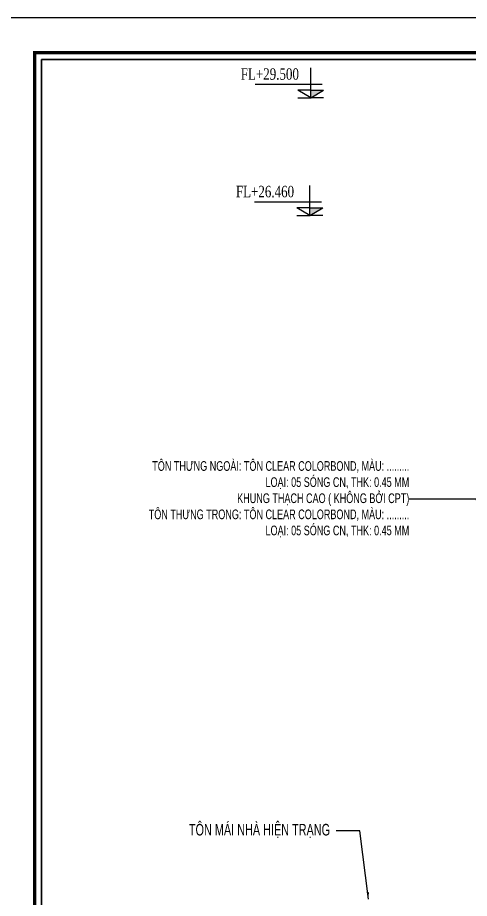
# Model space of a CAD drawing. Header units: inches. Extents: x 315041 to 662841, y -45540 to -35018.
# Drawn here: x 330803.6 to 330920.5, y -36388.9 to -36161.1 of the extents above; entities that cross this region are included whole.
import ezdxf

# ---------------------------------------------------------------- set-up
doc = ezdxf.new("R2010")
doc.units = ezdxf.units.IN
doc.header["$MEASUREMENT"] = 0
for name, color, linetype in [('2', 2, 'Continuous'), ('250', 250, 'Continuous'), ('3', 3, 'Continuous'), ('7', 7, 'Continuous'), ('BAO KHUNG', 31, 'Continuous')]:
    doc.layers.add(name, color=color, linetype=linetype)
doc.styles.add('ST1H', font='vnshxh.shx', dxfattribs={"width": 0.7})
doc.styles.add('vntimeh.shx', font='vntimeh.shx', dxfattribs={"width": 0.8, "bigfont": 'bigfont.shx'})
doc.dimstyles.new('3', dxfattribs={"dimtxt": 3.5, "dimasz": 1.8, "dimexe": 1, "dimexo": 0, "dimgap": 1, "dimtad": 1, "dimdec": 0, "dimlfac": 3, "dimzin": 0, "dimdsep": 46, "dimtxsty": 'ST1H', "dimblk": 'OBLIQUE', "dimcen": 1, "dimdle": 1, "dimclrd": 8, "dimclre": 8, "dimclrt": 3, "dimadec": 0, "dimazin": 0, "dimtfac": 1, "dimtdec": 0, "dimtix": 1, "dimtofl": 0, "dimtmove": 1, "dimatfit": 3, "dimfxl": 0.18, "dimtolj": 1, "dimtzin": 0, "dimlwd": -1, "dimlwe": -1, "dimarcsym": 1})

# ---------------------------------------------------------------- blocks, each defined once
blk = doc.blocks.new('cos')
at = {"color": 8}
for p, q in [((0, 0), (0, 7.82)), ((-3, 3.49), (14.52, 3.49)), ((0, 1.99), (-3.39, 1.99)), ((0, 0), (-3.39, 1.99)), ((0, 1.99), (3.39, 1.99)), ((0, 0), (3.39, 1.99))]:
    blk.add_line(p, q, dxfattribs=at)
at = {"color": 4}
for p in [(-3.39, 0), (3.39, 0)]:
    blk.add_line(p, (0, 0), dxfattribs=at)
at = {"color": 8}
blk.add_solid([(0, 0), (-3.39, 1.99), (0, 1.99)], dxfattribs=at)
at = {"layer": '3', "color": 3, "style": 'vntimeh.shx', "width": 0.75}
blk.add_attdef('DSD', (1.32, 4.73), '', height=3, dxfattribs=at)
blk = doc.blocks.new('A$C75D82031')
at = {"layer": '2', "color": 157, "linetype": 'Continuous'}
blk.add_lwpolyline([(0, 420), (594, 420), (594, 0), (0, 0)], close=True, dxfattribs=at)
at = {"layer": '7', "color": 147, "linetype": 'Continuous'}
blk.add_lwpolyline([(12.33, 57.61), (581.67, 57.61), (581.67, 409.19), (12.33, 409.19)], close=True, dxfattribs=at)
at = {"layer": 'BAO KHUNG', "color": 167, "linetype": 'Continuous', "const_width": 0.871}
blk.add_lwpolyline([(10.59, 9.07), (583.41, 9.07), (583.41, 410.93), (10.59, 410.93)], close=True, dxfattribs=at)
blk = doc.blocks.new('_Oblique')
at = {"color": 0, "linetype": 'ByBlock', "lineweight": -2}
blk.add_line((-0.5, -0.5), (0.5, 0.5), dxfattribs=at)

msp = doc.modelspace()

# ---------------------------------------------------------------- linework, layer by layer
at = {"color": 8}
msp.add_lwpolyline([(330809.7734, -36171.9399), (331379.1113, -36171.9399), (331379.1113, -36523.5197), (330809.7734, -36523.5197)], close=True, dxfattribs=at)

# ---------------------------------------------------------------- block references
at = {"color": 1}
msp.add_blockref('A$C75D82031', (330797.4423, -36581.1298), dxfattribs=at)
at = {"layer": '250'}
ref = msp.add_blockref('cos', (330879.4238, -36181.878), dxfattribs=dict(at, xscale=-0.98876953125, yscale=0.98876953125, zscale=0.98876953125))
ref.add_attrib('DSD', 'FL+29.500', (330861.3287, -36177.2024), dxfattribs={"layer": '3', "color": 3, "height": 2.96631, "style": 'vntimeh.shx', "width": 0.75})
ref = msp.add_blockref('cos', (330879.2291, -36212.2746), dxfattribs=dict(at, xscale=-0.98876953125, yscale=0.98876953125, zscale=0.98876953125))
ref.add_attrib('DSD', 'FL+26.460', (330860.0746, -36207.599), dxfattribs={"layer": '3', "color": 3, "height": 2.96631, "style": 'vntimeh.shx', "width": 0.75})

# ---------------------------------------------------------------- leaders
at = {"color": 9}
msp.add_leader([(330894.4152, -36389.1173, 0), (330892.1642, -36371.4805, 0), (330884.4344, -36371.4805, 0)], dimstyle='3', override={"dimgap": 1, "dimtad": 0}, dxfattribs=at)

# ---------------------------------------------------------------- next in the draw order: texts
at = {"layer": '3', "attachment_point": 6, "style": 'ST1H', "bg_fill": 2}
for s, insert, char_height in [('\\A1;t«n th\xadng NGOµI: T¤N CLEAR COLORBOND, mµu: .........\\PlO¹I: 05 SãNG CN, THK: 0.45 MM\\P khung TH¹CH CAO ( KH¤NG BëI cpt)\\Pt«n th\xadng trong: T¤N CLEAR COLORBOND, mµu: .........\\PlO¹I: 05 SãNG CN, THK: 0.45 MM', (330904.9279, -36285.701), 2.5), ('\\A1;t«n m¸i nhµ hiÖn tr¹ng', (330884.4344, -36371.4805, 0), 3)]:
    msp.add_mtext(s, dxfattribs=dict(at, insert=insert, char_height=char_height))

# ---------------------------------------------------------------- next in the draw order: leaders
at = {"color": 9}
msp.add_leader([(330923.8204, -36297.2978), (330922.3403, -36285.701), (330904.9279, -36285.701)], dimstyle='3', override={"dimgap": 1, "dimtad": 0}, dxfattribs=at)

doc.saveas('drawing.dxf')
